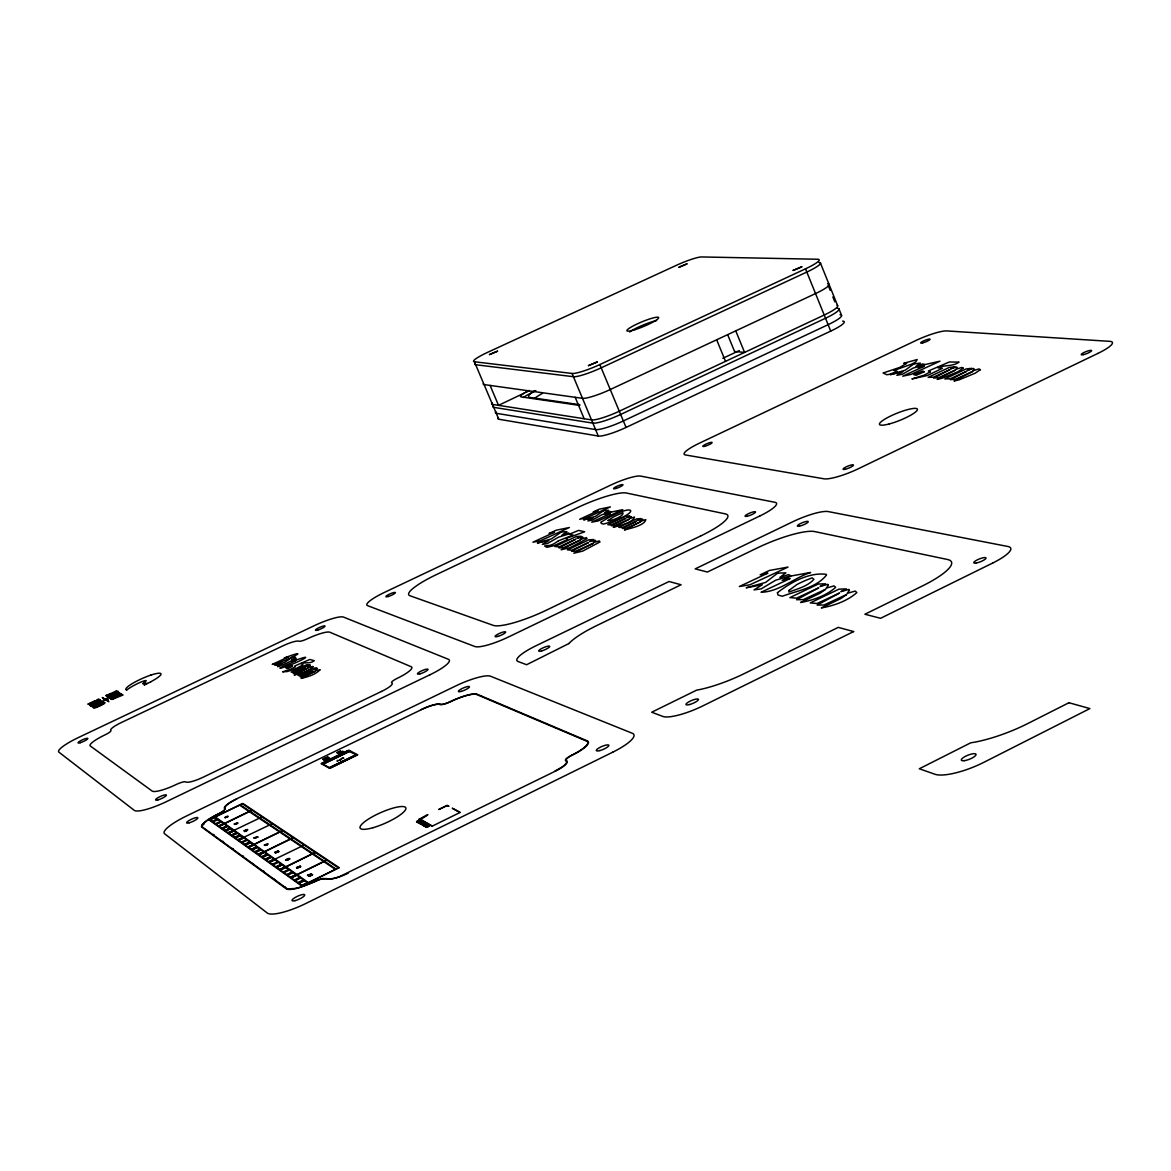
<?xml version="1.0" encoding="UTF-8"?>
<svg xmlns="http://www.w3.org/2000/svg" width="1171" height="1171" viewBox="0 0 1171 1171"><rect width="100%" height="100%" fill="white"/><g stroke="black" fill="none" stroke-linecap="round" stroke-linejoin="round"><path stroke-width="1.5" d="M343.249 757.974L341.156 758.706L343.791 758.135M329.739 758.325L324.704 760.477L329.724 758.31M322.903 759.247L325.597 758.457M99.403 699.541L97.456 700.887M121.33 694.052L119.501 695.34A5.533 0.966 -24.1 0 1 118.315 695.911L111.128 699.102A16.643 2.913 -24.1 0 1 111.04 699.043M237.537 822.715L234.054 824.091L235.312 823.711M566.296 759.232L566.413 760.623A18.999 4.494 -23.3 0 1 555.801 770.942L339.546 876.64A18.429 4.377 -24.2 0 1 330.12 878.85L322.625 878.499A10.773 2.562 -24.3 0 0 315.277 881.28A25.762 6.075 -24.3 0 1 298.532 887.735L290.759 889.126A25.908 6.104 -24.3 0 1 286.705 888.423L202.656 827.224A23.215 4.947 -24.3 0 1 218.67 813.845L218.757 813.816A9.514 2.005 -24.3 0 0 224.159 810.522L225.256 808.414A16.716 3.528 -24.2 0 1 236.161 799.222L236.776 798.915M426.859 825.643L424.722 826.477L426.61 825.789M419.818 821.398L417.359 822.247L418.589 822.13M422.965 823.037L420.404 824.018M420.404 823.989L423.229 821.954L419.467 823.462L420.74 823.301M308.954 876.318L312.54 874.664M312.467 874.825L309.085 876.391M328.363 757.608L324.191 760.169L328.788 758.076M97.735 700.199L96.886 701.166A6.455 1.127 -24.2 0 1 96.081 701.531L88.162 704.137M119.662 694.725L116.617 696.101A14.14 2.474 -24.1 0 1 116.441 696.013L119.061 694.652A6.133 1.069 -24.1 0 1 119.471 694.462L119.588 694.535A15.311 2.679 -24.2 0 1 119.676 694.608M423.053 824.955L422.233 825.057L424.488 824.311M310.227 874.62L311.779 874.137L308.778 875.674M426.2 827.312L428.967 826.302M423.902 825.994L427.722 824.501L424.019 826.067M426.156 827.282L429.655 825.599L427.869 826.536L428.967 826.272M416.554 821.793L417.637 821.208M297.156 868.092L300.845 866.555L297.156 868.106M247.008 830.444L246.144 830.883L247.037 830.385M357.623 754.812L329.666 768.381L321.132 763.609L348.841 750.157L357.609 754.783M339.195 760.316L341.185 759.394M337.307 760.491C339.458 759.833 335.989 762.306 337.643 761.004M253.887 837.909L257.342 836.606M255.146 837.968L258.118 836.943L255.146 837.982M284.773 886.93L285.519 887.501M273.912 879.04L274.687 879.597M275.39 852.898L279.093 851.478L275.419 852.927M262.963 871.063L264.134 871.385M252.453 863.408L253.258 863.935M242.558 855.752L243.422 856.235M232.546 848.463L233.38 848.931M244.71 831.498L245.617 831.029M222.666 841.276L223.485 841.729M203.856 824.545L203.578 824.325M529.233 390.704L498.524 405.342L490.093 385.42M322.918 759.218C336.531 753.158 317.839 761.355 325.597 758.442M421.955 821.325L419.189 822.32C426.947 817.607 411.197 826.506 421.999 821.252M227.891 816.699L224.949 817.739L227.54 816.89M341.171 759.408L339.297 760.33M227.833 816.011L225.125 817.226M88.045 704.049L95.319 700.595M213.429 834.411L214.147 834.938M112.767 695.969L117.993 693.73M419.13 821.735L421.15 820.754L419.877 821.252M340.161 752.587L342.957 751.284L337.79 753.363L339.356 752.982M343.85 752.031L338.946 753.978L342.781 751.65M144.194 684.933L145.585 684.157A4.655 0.82 -24.1 0 0 145.907 683.908L146.038 683.132A10.92 1.918 -24.1 0 0 145.643 683.161A14.93 2.62 -24.1 0 0 145.292 683.205A12.779 2.24 -24.1 0 0 144.018 683.44A11.769 2.064 -24.1 0 0 142.745 683.776L142.774 683.644A16.599 2.898 -24.1 0 0 143.125 683.381L144.238 682.547A36.755 6.397 -24.1 0 0 145.775 681.288A8.695 1.522 -24.1 0 0 145.994 681.098L146.185 680.688A10.583 1.844 -24.1 0 0 146.038 680.585L145.116 680.644A4.421 0.776 -24.1 0 0 144.092 680.922L143.784 681.01A10.773 1.888 -24.1 0 0 141.193 681.976L140.535 682.254A11.081 1.932 -24.1 0 0 138.837 682.986L138.237 683.264A14.067 2.459 -24.1 0 0 137.505 683.601L133.845 685.489A19.029 3.337 -24.1 0 0 131.591 686.762A19.805 3.469 -24.1 0 0 130.215 687.597A18.648 3.264 -24.1 0 0 128.4 688.782A21.781 3.82 -24.1 0 0 127.668 689.309L127.507 689.441A16.057 2.81 -24.1 0 0 127.097 689.748A7.641 1.332 -24.1 0 1 126.863 689.939L126.863 689.939M311.105 873.888L307.431 875.279L308.807 874.883M107.483 696.73L117.89 691.812L118.842 692.383L109.43 696.189L108.742 697.579M267.661 843.764L264.192 845.038L265.466 844.715M111.011 699.014L115.051 696.643M245.588 830.663L247.784 829.902M95.612 706.362L94.558 706.991A4.567 0.805 -24.2 0 0 93.885 707.474L93.548 708.074A4.186 0.732 -24.2 0 0 93.885 708.148L95.129 707.884A4.991 0.878 -24.2 0 0 96.359 707.46L101.16 705.323A9.236 1.61 -24.2 0 0 101.906 704.942L102.36 704.708A6.572 1.156 -24.2 0 0 103.604 704.005A4.567 0.805 -24.2 0 0 104.468 703.434L105.024 702.79A5.504 0.966 -24.2 0 0 104.834 702.644L102.301 703.259A6.997 1.23 -24.2 0 0 100.852 703.844L100.34 704.049A4.918 0.864 -24.2 0 0 99.872 704.269L97.486 705.396M236.425 824.047C241.328 821.383 232.619 825.218 235.693 824.282M202.305 824.94L203.256 824.589M150.854 681.742L153.957 680.014A19.497 3.411 -24.1 0 0 155.992 678.77L157.5 677.76A23.259 4.055 -24.1 0 0 158.187 677.248L159.11 676.531A18.355 3.206 -24.1 0 0 159.842 675.857A18.926 3.308 -24.1 0 0 160.617 674.994A19.146 3.337 -24.1 0 0 160.251 673.31A19.204 3.352 -24.1 0 0 153.591 674.247M109.723 698.033L111.157 696.672M109.957 697.916L119.925 693.071L112.328 695.808M96.988 705.63L95.334 707.152L97.852 706.45A6.924 1.215 -24.2 0 0 98.54 706.128L100.091 705.396A18.326 3.191 -24.2 0 0 100.677 705.132M105.653 699.555C110.689 696.13 98.745 701.971 105.463 699.658M101.028 704.957L103.18 703.537L99.93 704.664A15.867 2.796 -24.2 0 0 99.447 704.898L97.72 705.718A8.431 1.478 -24.2 0 0 97.017 706.054M554.878 771.221L562.563 766.712A18.37 4.347 -23.3 0 0 565.813 760.901A10.407 2.459 -23.2 0 1 571.858 755.149M418.223 821.061L419.306 820.476L418.091 820.988M93.548 704.239L90.796 706.23A7.026 1.23 -24.2 0 0 90.957 706.303L94.5 705.235A6.177 1.083 -24.2 0 0 94.91 705.044L95.071 704.576M290.554 877.328L296.029 874.649M290.701 877.43L296.175 874.752M290.935 877.591L296.395 874.913M297.01 874.62L323.679 861.519M324.294 861.227L326.709 860.041M291.081 877.708L296.541 875.015M297.156 874.722L323.84 861.622M324.44 861.329L326.87 860.143M291.301 877.855L296.922 875.279M294.302 879.992L299.937 877.401M295.048 880.533L300.537 877.84L295.194 880.636M417.769 821.281L416.671 821.808M308.676 875.586L310.286 874.635M298.063 882.685L303.582 879.977M298.224 882.788L303.728 880.08M298.825 883.227L304.343 880.519M298.971 883.329L304.489 880.621M301.869 885.393L307.402 882.671M302.016 885.51L307.549 882.788M571.872 755.134L571.946 755.105A24.986 5.84 -23.2 0 0 586.554 741.111L476.67 694.505A22.937 4.874 -23.5 0 0 450.689 701.619A9.397 1.976 -23.5 0 1 440.047 704.518M265.202 859.265L270.53 856.66M265.349 859.368L270.677 856.762M265.919 859.763L271.248 857.157M266.051 859.865L271.379 857.26M268.745 861.783L274.087 859.163M268.891 861.885L274.234 859.265M269.096 862.032L274.585 859.514M275.039 859.133L301.254 846.472M301.708 846.091L304.226 845.038M274.804 859.675L269.447 862.28L274.951 859.777M272.301 864.315L277.82 861.797M273.019 864.827L278.537 862.31M275.902 866.877L281.274 864.242M276.034 866.979L281.421 864.344M276.619 867.389L282.006 864.754M276.766 867.491L282.152 864.857M279.518 869.453L285.065 866.921M279.884 869.716L285.285 867.067M285.885 866.774L312.262 853.864L286.031 866.877M312.862 853.571L315.248 852.4M280.03 869.819L285.431 867.169M313.008 853.674L315.409 852.488M285.651 867.33L280.25 869.98L285.797 867.433M283.162 872.058L288.739 869.511M283.894 872.585L289.471 870.024M286.851 874.678L292.296 872.014M286.997 874.796L292.443 872.117M287.583 875.205L293.189 872.644M241.241 842.169L246.569 839.739M241.914 842.652L247.227 840.222M249.789 842.022L244.578 844.554L249.921 842.125M245.251 845.038L250.462 842.505M245.398 845.14L250.609 842.593M247.959 846.955L253.317 844.511M248.296 847.204L253.522 844.657M254.107 844.379L279.606 831.952M280.176 831.659L282.489 830.532M248.428 847.292L253.653 844.745M254.239 844.467L279.737 832.039M280.323 831.761L282.635 830.634M248.633 847.438L254.005 844.994M251.355 849.385L256.595 846.823M251.487 849.473L256.727 846.926M252.028 849.868L257.283 847.306M252.175 849.97L257.415 847.409M254.78 851.829L260.035 849.253M254.912 851.917L260.182 849.356M255.468 852.312L260.738 849.736M255.6 852.415L260.87 849.839M258.22 854.288L263.504 851.698M258.367 854.376L263.856 851.946M264.441 851.668L290.232 839.08M290.818 838.787L293.16 837.646M258.718 854.625L264.002 852.049M264.587 851.756L290.379 839.168M290.964 838.89L293.306 837.748M258.923 854.771L264.207 852.195M259.054 854.874L264.353 852.298M261.704 856.762L267.003 854.171M261.85 856.865L267.149 854.274M262.406 857.26L267.705 854.669M262.538 857.362L267.852 854.771M329.314 767.678L356.262 754.622M329.446 767.766L356.408 754.71M215.391 823.755L220.558 821.398M221.07 821.749L216.02 824.194L221.187 821.837M218.538 825.994L223.602 823.535M218.67 826.082L223.924 823.769M224.481 823.491L249.16 811.532M249.73 811.254L251.97 810.171M218.992 826.302L224.042 823.857M224.612 823.579L249.291 811.62M249.862 811.342L252.102 810.259M219.167 826.448L224.364 824.077M221.714 828.248L226.911 825.877M222.344 828.702L227.423 826.243M222.475 828.79L227.555 826.331M224.905 830.532L229.999 828.058M225.037 830.62L230.131 828.146M230.643 828.512L225.549 830.986L230.775 828.6M233.234 830.341L228.125 832.815L233.366 830.429M228.447 833.049L233.688 830.663M234.127 830.298L259.215 818.266M259.64 817.9L262.041 816.89M228.769 833.284L233.878 830.795M228.901 833.371L234.01 830.883M231.36 835.128L236.498 832.64L231.492 835.23M232.019 835.596L237.157 833.108M232.151 835.684L237.289 833.196M245.705 831.088L244.71 831.512M234.624 837.455L239.777 834.952M234.756 837.558L239.909 835.055M235.283 837.924L240.436 835.421M235.415 838.026L240.567 835.523M237.918 839.812L243.085 837.294M238.05 839.9L243.231 837.397M238.255 840.046L243.553 837.631M243.992 837.25L269.359 825.072M269.798 824.706L272.214 823.681M238.591 840.28L243.758 837.763M238.723 840.368L243.89 837.865M106.268 699.921L108.215 699.028L103.897 700.521L105.932 700.082M106.356 700.185L107.952 701.048M326.841 758.384L323.635 759.877L328.363 757.549M327.353 759.73C332.388 757.125 322.976 760.96 326.592 760.052M322.991 764.092L323.825 763.697L321.747 763.39L330.017 768.088L356.994 755.017L347.67 750.831L349.778 751.138M323.137 764.18L349.924 751.211M214.805 817.329L209.609 819.627L302.25 885.671L307.783 882.949L214.615 817.197M209.916 819.846L214.922 817.417M212.273 821.53L217.294 819.1L212.405 821.618M212.902 821.969L218.055 819.627M94.69 703.683L92.568 705.337L94.939 704.635M96.944 699.834L98.305 699.189A7.48 1.303 -24.2 0 1 98.745 698.985L98.818 698.999M95.583 703.259L97.31 702.454M95.027 703.932L101.599 700.829M95.598 704.313L102.55 701.444L95.451 704.796M110.264 698.428L121.228 693.891M114.963 696.599L110.22 698.516M147.444 683.454L144.37 684.859M474.401 361.751L572.063 373.461A23.683 3.498 -22.7 0 0 599.83 364.562L805.516 268.818A23.391 3.381 -22.2 0 0 817.636 259.245L701.634 256.947A21.473 2.869 -22.5 0 0 676.267 265.378L487.809 352.251A21.737 2.942 -22.9 0 0 474.401 361.751L498.758 419.233L598.279 436.036A23.596 3.879 -22.7 0 0 626.061 427.43L830.722 331.1A23.318 3.762 -22.1 0 0 842.622 321.103M722.814 358.311L739.325 350.568M96.329 701.048L94.646 701.663M421.384 824.325L423.8 823.33L422.76 823.652M421.911 824.633L424.326 823.637L423.302 823.96M421.165 823.447L423.024 822.891M424.107 824.516L423.068 824.911M117.905 693.774L108.771 697.301M109.591 696.95L110.542 696.555M110.059 697.14L108.932 697.609M255.249 837.631L253.99 837.982M151.161 675.008L149.888 675.433A19.731 3.44 -24.1 0 0 147.326 676.37A19.146 3.337 -24.1 0 0 144.706 677.424L142.028 678.565A18.619 3.25 -24.1 0 0 139.393 679.795A19.146 3.337 -24.1 0 0 136.861 681.054L136.612 681.171A19.819 3.454 -24.1 0 0 134.987 682.034A18.648 3.25 -24.1 0 0 132.718 683.322A18.546 3.235 -24.1 0 0 130.713 684.567L130.04 685.006A19.658 3.44 -24.1 0 0 128.444 686.147L127.99 686.499A19.204 3.352 -24.1 0 0 125.853 689.236A21.766 3.806 -24.1 0 0 126 689.602L126.073 689.69M579.791 404.683L530.156 397.481A35.13 5.226 -22.8 0 1 534.371 390.777M579.747 405.444L521.241 396.896A16.453 2.43 -22.8 0 1 524.418 392.988M126.629 689.924L126.688 689.939A14.008 2.444 -24.1 0 1 126.512 689.895L126.322 689.821M459.808 812.498L452.24 808.195L460.218 812.381L432.055 826.228L419.394 819.071M432.319 826.023L419.804 818.924C439.608 807.507 416.495 822.993 419.028 819.115M108.42 697.345L107.586 696.818M103.224 698.194C107.19 700.507 100.135 696.086 102.872 697.975M108.171 701.18L108.888 701.678L106.459 700.287M97.735 700.097L94.324 701.605A12.969 2.254 -24.2 0 0 94.427 701.663M575.181 397.306L584.168 418.735M599.83 364.562L626.061 427.43M572.063 373.461L598.279 436.036M735.754 330.866L744.58 352.398L734.568 351.505L727.82 335.067M716.667 339.795L725.522 361.356M820.344 262.816L837.602 305.572M838.904 308.763L841.481 315.16M828.219 285.461L830.21 290.379M832.859 296.936L834.835 301.855M805.516 268.818L830.722 331.1M150.825 675.14A18.619 3.25 -24.1 0 1 153.138 674.423M150.766 681.785A19.497 3.411 -24.1 0 1 147.37 683.483M498.758 419.233A21.664 3.279 -22.9 0 1 498.392 417.549M840.046 314.721A23.332 3.718 -22.2 0 1 828.131 324.674L623.367 420.945A23.61 3.835 -22.7 0 1 595.585 429.581L496.255 413.304A21.678 3.235 -22.9 0 1 495.889 411.636M474.928 363.786A21.737 2.957 -22.9 0 0 475.675 364.737L573.424 376.711A23.669 3.513 -22.7 0 0 601.191 367.826L806.834 272.053A23.391 3.411 -22.2 0 0 818.924 262.45M629.705 331.979A17.243 2.488 -22.6 0 1 656.58 320.591M492.127 402.751A21.693 3.191 -22.9 0 0 492.479 404.39L591.531 419.891A23.625 3.776 -22.7 0 0 619.298 411.211L824.223 315.028A23.332 3.674 -22.2 0 0 837.075 305.28M483.33 383.605A21.707 3.074 -22.9 0 0 484.077 384.586L582.485 398.33A23.654 3.645 -22.7 0 0 610.252 389.533L815.528 293.57A23.361 3.542 -22.2 0 0 827.56 283.821M525.867 392.153A16.453 2.43 -22.8 0 1 529.219 390.411M837.47 308.339A23.332 3.689 -22.2 0 1 825.526 318.249L620.659 414.446A23.61 3.806 -22.7 0 1 592.877 423.126L493.738 407.362A21.678 3.206 -22.9 0 1 493.386 405.708M535.835 390.543A6.455 0.951 -22.8 0 1 532.337 392.49A16.453 2.444 -22.8 0 0 523.393 397.481M534.693 398.257A35.115 5.284 -22.8 0 1 542.554 393.295M566.296 759.232A9.734 2.298 -23.2 0 1 572.18 755.163A25.63 6.001 -23.2 0 0 587.139 740.833L477.197 694.242A23.537 4.991 -23.5 0 0 450.572 701.517A8.812 1.859 -23.5 0 1 440.545 704.254A16.789 3.542 -23.6 0 0 421.267 709.567M348.211 873.156A19.102 4.538 -24.2 0 1 326.533 878.631L320.708 879.245A10.085 2.401 -24.3 0 0 315.365 881.412L298.254 888.013A26.509 6.25 -24.3 0 1 286.105 888.73L201.588 826.916A23.815 5.079 -24.3 0 1 218.523 813.786A8.914 1.888 -24.3 0 0 224.7 808.678A17.316 3.659 -24.2 0 1 235.971 799.164L421.399 709.655A16.174 3.411 -23.6 0 1 440.018 704.518M849.399 590.36L847.248 593.346L855.24 591.062L856.835 592.585C847.423 601.03 833.796 605.744 821.31 607.939L840.91 598.542L846.779 594.444L823.974 604.997L817.124 605.1L839.592 592.994L817.021 603.504L810.259 602.904L838.963 589.145L846.413 588.896L840.895 591.633L848.697 589.452L849.399 590.36M828.395 585.222L826.243 588.135L834.089 585.881L835.626 587.388C826.287 595.644 812.908 600.313 800.598 602.509L819.949 593.258L825.76 589.218L803.262 599.625L796.573 599.728L818.778 587.813L796.5 598.176L789.913 597.605L818.236 584.051L825.526 583.787L820.081 586.481L827.736 584.329L828.395 585.222M290.393 889.082L292.648 888.555L290.452 888.979M801.798 266.812L793.177 270.413L801.798 266.812M292.487 665.831C291.608 667.192 286.368 670.046 285.944 667.851L292.487 665.831M104.029 699.804L106.312 698.824L104.029 699.804M906.544 363.434L899.709 367.431L883.066 373.007L886.871 374.749L889.389 374.354L897.381 371.441L893.883 370.475L911.609 364.152A9.69 1.713 -21.9 0 0 915.956 361.678L917.171 359.526L903.705 363.303L906.544 363.434M777.442 592.687L777.954 594.985L782.301 596.259C797.144 590.667 816.348 588.003 826.521 575.005L826.287 574.361C809.22 572.019 790.703 582.368 777.442 592.687M319.932 669.871C315.365 674.701 307.622 676.94 301.137 678.419L315.233 671.261L303.04 676.823L300.23 676.765L312.745 670.31L300.625 675.872L298.034 675.418L313.579 668.114L316.668 668.114L313.652 669.563L317.429 668.465L315.746 670.646L319.932 669.871M312.847 666.548C308.28 671.32 300.625 673.545 294.184 675.023L308.178 667.924L296.073 673.442L293.292 673.384L305.733 667.002L293.701 672.505L291.14 672.066L306.568 664.821L309.627 664.806L306.641 666.255L310.374 665.157L308.69 667.309L312.847 666.548M642.601 519.368L640.991 521.11L645.807 519.646C644.621 525.413 630.876 528.194 624.45 529.98L640.581 521.754L626.339 528.253L622.43 528.443L636.717 521.066L622.577 527.535L618.8 527.331L636.848 518.87L641.108 518.577L637.624 520.261L642.601 519.368M631.345 516.792L629.749 518.519L634.506 517.07C633.043 522.705 619.591 525.442 613.341 527.301L629.339 519.148L615.214 525.589L611.364 525.779L625.534 518.475L611.511 524.886L607.793 524.696L625.695 516.294L629.896 516.016L626.441 517.684L631.345 516.792M686.938 263.899L679.019 267.222L686.938 263.899M788.961 590.433L788.947 592.043C797.553 588.808 807.639 586.349 813.918 579.308L812.147 577.859L806.219 580.157A30.68 6.733 -22.3 0 0 796.851 584.578L788.961 590.433M595.541 540.504L593.565 542.612L599.23 540.9L599.991 541.939L582.646 551.131L573.79 553.21L593.038 543.388L576.088 551.117L571.565 551.307L588.603 542.495L571.799 550.194L567.452 549.902L588.925 539.816L593.873 539.524L589.73 541.529L595.541 540.504M582.719 537.226L580.743 539.319L586.334 537.606L587.066 538.631L569.867 547.721L561.143 549.785L580.216 540.08L563.441 547.721L558.977 547.911L575.869 539.202L559.226 546.828L554.966 546.535L576.22 536.567L581.079 536.259L576.981 538.25L582.719 537.226M426.361 823.74L423.038 825.511L426.361 823.769M597.225 361.971L588.486 365.615L597.225 361.971M601.191 522.09L601.221 523.422L603.577 524.066C643.465 513.074 636.541 499.797 601.191 522.09M558.479 540.797L553.634 543.959A7.055 1.303 -23 0 1 549.609 545.437L544.588 545.949L546.886 547.355L554.161 545.613L567.54 539.45L566.398 538.338L584.71 531.766L578.635 530.39L569.516 534.152L573.014 535.045L558.479 540.797M300.244 866.145L296.483 867.638L300.23 866.174M289.164 858.46L285.461 859.938L289.149 858.504M980.376 369.685L975.18 373.198L959.181 379.799L953.999 381.014L972.662 371.456L955.814 379.141L950.428 379.697L966.895 371.148L950.193 378.789L944.807 378.936L966.016 368.982L971.842 368.294L967.788 370.27L973.687 368.455L974.418 369.48L972.94 370.797L978.971 368.909L980.376 369.685M278.347 850.966L274.687 852.429L278.332 850.995M963.221 368.192L958.068 371.661L942.231 378.204L937.137 379.404L955.624 369.963L938.937 377.56L933.653 378.101L949.974 369.641L933.433 377.208L928.149 377.355L949.169 367.504L954.892 366.83L950.867 368.777L956.692 366.991L957.38 368.001L955.902 369.304L961.859 367.431L963.221 368.192M340.585 750.992L336.809 752.821L340.571 751.035M608.1 520.553C609.915 521.315 623.909 516.748 622.987 512.81L619.298 514.259A19.16 3.557 -22.8 0 0 613.355 517.011L608.1 520.553M247.403 829.522L243.861 830.927L247.388 829.551M497.514 351.198L489.493 354.55L497.514 351.198M295.37 666.621L290.554 669.475L282.592 671.832L287.451 671.51L296.38 668.378L303.026 664.806L301.152 663.708C305.368 661.82 310.081 664.235 314.282 660.693L309.817 659.478L294.872 665.904L295.37 666.621M427.708 826.053L425.541 826.931L427.708 826.053M425.234 826.199L426.112 826.038L425.234 826.199M420.901 823.725L421.78 823.564L420.901 823.725M438.876 809.468L446.985 805.575L448.947 806.292L447.234 805.37L438.949 809.41M422.746 822.144L421.56 822.51L422.746 822.144M309.481 876.04L312.072 874.883L309.481 876.04M288.007 859.704L286.749 860.319L288.007 859.704M298.898 867.301L300.376 866.774L298.971 867.243M286.251 860.304L289.749 858.885L286.251 860.304M288.403 859.324L289.296 859.075L288.403 859.324M267.237 844.598C261.353 847.38 270.794 842.578 267.237 844.569M265.363 845.286L266.783 844.774L265.363 845.286M568.916 643.538L526.599 664.733L518.036 661.483A29.919 6.236 -23.1 0 1 536.055 645.733L669.065 581.504L681.083 584.768L597.064 625.402A48.597 10.232 -22.9 0 0 568.916 643.538M417.403 821.003L418.486 821.237L417.403 821.003M930.198 371.91L924.212 375.13L911.902 378.965L927.447 375.481L942.479 368.25L937.751 367.65C944.587 364.737 952.506 366.86 959.078 362.117L949.344 361.985L928.413 370.987L930.198 371.91M308.075 875.645L308.954 875.806L308.134 875.601M339.151 867.652L301.767 886.037L208.994 819.846L242.865 803.452L339.151 867.652M924.212 371.778L916.19 375.276L913.848 374.661L922.821 371.017L924.212 371.778M777.646 573.146L765.614 582.411L746.234 587.783L762.277 584.768L754.022 589.891L761.15 588.911L775.626 580.216L790.879 575.722L788.42 574.624L779.871 577.449L785.843 572.824L777.646 573.146M913.834 363.903L905.256 370.153L890.37 374.661L902.856 371.763L896.84 375.32L902.417 374.237L913.014 368.162L924.68 364.459L922.602 363.991L916.088 366.245L920.347 363.127L913.834 363.903M603.607 510.658L595.527 516.323L583.612 519.836L593.302 517.772L587.915 520.919L592.175 520.217L601.601 514.859L610.984 511.947L609.681 511.346L604.397 513.161L608.408 510.322L603.607 510.658M561.26 532.029L551.482 538.85L537.401 542.993L548.818 540.592L542.319 544.383L547.325 543.564L558.655 537.138L569.765 533.698L568.286 532.951L562.007 535.088L566.881 531.678L561.26 532.029M292.047 657.341L284.436 662.508L274.834 665.245L282.387 663.811L277.527 666.621C283.397 665.67 292.823 659.654 296.117 658.424L291.769 659.902L295.56 657.326L292.047 657.341M111.889 699.468L123.028 695.018L121.886 694.315L112.006 699.409M1068.947 702.732L1027.86 723.502A62.092 16.57 -21.6 0 1 975.648 741.99L970.671 742.838L919.308 768.776L934.985 774.265A39.463 10.788 -21.8 0 0 983.947 762.277L1089.879 708.587L1068.947 702.732M853.644 631.564L702.981 705.82A33.725 7.934 -22.8 0 1 662.786 716.418L651.72 712.217L696.613 690.158L700.624 689.382A53.193 12.266 -22.6 0 0 744.683 673.398L838.246 627.378L853.644 631.564M992.759 563.002L880.577 618.303L864.915 614.248L922.148 586.086A52.944 12.003 -21.9 0 0 947.427 559.475L814.753 531.59A48.435 10.085 -22.4 0 0 757.125 547.999L707.416 572.034L695.193 568.886L792.796 521.739A29.407 6.001 -22.2 0 1 828.146 511.566L1008.011 546.506A33.154 7.582 -21.7 0 1 992.759 563.002M612.696 752.206L306.129 903.339A34.925 8.358 -24.4 0 1 267.251 913.014L164.643 833.796A30.944 6.514 -24.4 0 1 186.394 816.041L456.09 685.782A30.168 6.323 -23.4 0 1 490.517 676.223L632.311 733.28A34.003 8.051 -23.1 0 1 612.696 752.206M789.854 578.708L761.062 592.248C779.154 591.853 793.865 577.991 810.61 572.473L791.625 575.883L782.155 580.333L789.854 578.708M335.389 869.38L308.397 882.641L215.171 816.934L239.601 805.106L335.389 869.38M338.448 867.872L336.004 869.072L240.157 804.843L242.368 803.774L338.448 867.872M767.678 573.219L739.325 586.539L749.952 584.768L788.054 567.071L769.479 570.453L760.155 574.829L767.678 573.219M333.501 757.696L323.108 762.731L324.367 763.433L334.76 758.398L333.501 757.696M336.223 756.378L334.042 757.432L335.301 758.135L337.497 757.081L336.223 756.378M347.128 751.094L336.765 756.115L338.038 756.817L348.416 751.797L347.128 751.094M105.917 695.603L111.318 694.081C94.192 702.6 130.815 685.533 112.958 693.32L116.558 690.963L105.917 695.603M700.536 536.055L546.315 610.208A45.596 9.002 -23.1 0 1 493.167 625.329L410.084 595.79A42.215 7.699 -23.3 0 1 436.71 574.449L577.596 507.57A42.068 7.612 -22.8 0 1 626.324 493.006L725.288 513.879A45.376 8.87 -22.6 0 1 700.536 536.055M381.453 691.461L203.476 777.061A15.999 3.22 -24.2 0 1 185.765 781.921A8.87 1.786 -24.3 0 0 176.192 784.511A22.308 4.464 -24.3 0 1 152.128 791.054L90.357 746.029A20.361 3.733 -24.3 0 1 105.083 734.832A7.977 1.449 -24.3 0 0 110.864 730.47A14.74 2.679 -24.2 0 1 121.521 722.448L282.782 645.909A14.301 2.605 -23.7 0 1 298.854 641.21A7.904 1.434 -23.7 0 0 307.607 638.693A20.141 3.689 -23.7 0 1 329.856 632.238L411.109 666.694A21.649 4.318 -23.6 0 1 397.32 678.287A8.607 1.727 -23.6 0 0 391.787 682.883A15.955 3.206 -23.6 0 1 381.453 691.461M430.05 674.73L166.545 801.579A29.758 6.016 -24.4 0 1 134.27 810.347L58.916 752.163A26.816 4.86 -24.3 0 1 78.589 737.452L314.34 625.651A26.201 4.743 -23.6 0 1 343.527 617.088L448.376 659.273A29.026 5.84 -23.5 0 1 430.05 674.73M759.745 516.016L508.229 637.097A28.836 5.782 -23.2 0 1 474.899 646.524L367.606 605.656A26.04 4.699 -23.4 0 1 384.469 592.394L610.662 485.131A25.586 4.567 -22.7 0 1 640.625 476.085L774.836 502.271A28.338 5.592 -22.4 0 1 759.745 516.016M1097.9 353.408L858.314 468.751A28.192 5.504 -22.1 0 1 824.003 478.807L685.459 454.963A25.44 4.508 -22.5 0 1 699.511 443.136L916.117 340.424A25.147 4.347 -21.9 0 1 946.812 330.925L1109.801 341.346A27.884 5.284 -21.4 0 1 1097.9 353.408M287.861 657.18L272.243 664.396C280.425 663.855 317.443 645.616 284.246 657.97L287.861 657.18M597.796 510.893L579.689 519.251L586.115 518.006L610.384 506.897L599.157 509.224L593.199 511.976L597.796 510.893M554.483 532.234L532.893 542.202L540.431 540.782L569.384 527.521L556.181 530.214L549.067 533.493L554.483 532.234M295.575 660.825L279.84 668.099C288.125 667.572 325.392 649.173 291.916 661.615L295.575 660.825M610.018 513.703L591.75 522.164L598.264 520.905L622.767 509.678L611.394 512.02L605.378 514.801L610.018 513.703M924.182 366.26L902.739 376.184L911.199 374.369L940.006 361.166L925.28 364.503L918.225 367.753L924.182 366.26M102.711 701.546L92.289 706.918L103.853 702.278L102.711 701.546M100.208 699.907L89.435 705.001L90.343 705.601L100.208 699.907M372.964 827.721A25.03 5.767 -23.9 0 0 405.869 807.931A25.03 5.767 -23.9 0 0 369.963 818.148A25.03 5.767 -23.9 0 0 372.964 827.721M461.257 691.388A6.031 1.259 -23.4 0 0 469.469 686.777A6.031 1.259 -23.4 0 0 461.008 689.119A6.031 1.259 -23.4 0 0 461.257 691.388M599.801 750.596A6.806 1.61 -23.1 0 0 608.861 745.298A6.806 1.61 -23.1 0 0 599.098 747.859A6.806 1.61 -23.1 0 0 599.801 750.596M295.092 900.645A6.982 1.669 -24.4 0 0 304.782 895.025A6.982 1.669 -24.4 0 0 295.282 897.41A6.982 1.669 -24.4 0 0 295.092 900.645M189.19 822.818A6.192 1.303 -24.4 0 0 197.899 817.943A6.192 1.303 -24.4 0 0 189.643 820.154A6.192 1.303 -24.4 0 0 189.19 822.818M964.392 760.667A7.89 2.152 -21.8 0 0 976.029 754.768A7.89 2.152 -21.8 0 0 965.651 756.217A7.89 2.152 -21.8 0 0 964.392 760.667M317.765 630.071A5.24 0.951 -23.6 0 0 325.04 626.134A5.24 0.951 -23.6 0 0 317.868 628.241A5.24 0.951 -23.6 0 0 317.765 630.071M157.983 799.881A5.957 1.2 -24.4 0 0 166.399 795.241A5.957 1.2 -24.4 0 0 158.495 797.392A5.957 1.2 -24.4 0 0 157.983 799.881M420.111 673.808A5.811 1.171 -23.5 0 0 428.044 669.388A5.811 1.171 -23.5 0 0 419.965 671.671A5.811 1.171 -23.5 0 0 420.111 673.808M80.199 742.721A5.357 0.966 -24.3 0 0 87.854 738.594A5.357 0.966 -24.3 0 0 80.843 740.599A5.357 0.966 -24.3 0 0 80.199 742.721M746.996 516.294A5.665 1.112 -22.4 0 0 755.5 512.21A5.665 1.112 -22.4 0 0 748.43 513.674A5.665 1.112 -22.4 0 0 746.996 516.294M616.18 488.424A5.123 0.908 -22.7 0 0 622.987 484.735A5.123 0.908 -22.7 0 0 615.624 486.946A5.123 0.908 -22.7 0 0 616.18 488.424M497.895 636.395A5.767 1.156 -23.2 0 0 505.696 632.047A5.767 1.156 -23.2 0 0 497.543 634.36A5.767 1.156 -23.2 0 0 497.895 636.395M388.274 596.493A5.211 0.937 -23.4 0 0 395.432 592.628A5.211 0.937 -23.4 0 0 388.216 594.751A5.211 0.937 -23.4 0 0 388.274 596.493M889.199 423.961A20.434 3.85 -21.9 0 0 917.449 409.367A20.434 3.85 -21.9 0 0 888.657 417.008A20.434 3.85 -21.9 0 0 889.199 423.961M845.067 469.308A5.635 1.098 -22.1 0 0 853.454 465.268A5.635 1.098 -22.1 0 0 846.267 466.819A5.635 1.098 -22.1 0 0 845.067 469.308M922.631 342.913A5.035 0.864 -21.9 0 0 930.052 339.385A5.035 0.864 -21.9 0 0 923.524 340.951A5.035 0.864 -21.9 0 0 922.631 342.913M1083.512 354.623A5.577 1.054 -21.4 0 0 1091.621 350.715A5.577 1.054 -21.4 0 0 1084.141 352.427A5.577 1.054 -21.4 0 0 1083.512 354.623M704.43 446.371A5.094 0.908 -22.5 0 0 712.1 442.74A5.094 0.908 -22.5 0 0 705.82 444.16A5.094 0.908 -22.5 0 0 704.43 446.371M634.931 329.68A17.243 2.474 -22.6 0 0 658.688 317.678A17.243 2.474 -22.6 0 0 634.594 325.201A17.243 2.474 -22.6 0 0 634.931 329.68M799.442 526.145A5.884 1.2 -22.2 0 0 808.224 521.885A5.884 1.2 -22.2 0 0 800.803 523.393A5.884 1.2 -22.2 0 0 799.442 526.145M541.705 650.9A5.987 1.244 -23.1 0 0 549.755 646.377A5.987 1.244 -23.1 0 0 541.236 648.749A5.987 1.244 -23.1 0 0 541.705 650.9M689.587 704.532A6.748 1.581 -22.8 0 0 698.443 699.35A6.748 1.581 -22.8 0 0 688.621 701.956A6.748 1.581 -22.8 0 0 689.587 704.532M976.292 563.017A6.631 1.522 -21.7 0 0 986.055 558.216A6.631 1.522 -21.7 0 0 977.331 559.826A6.631 1.522 -21.7 0 0 976.292 563.017"/></g></svg>
